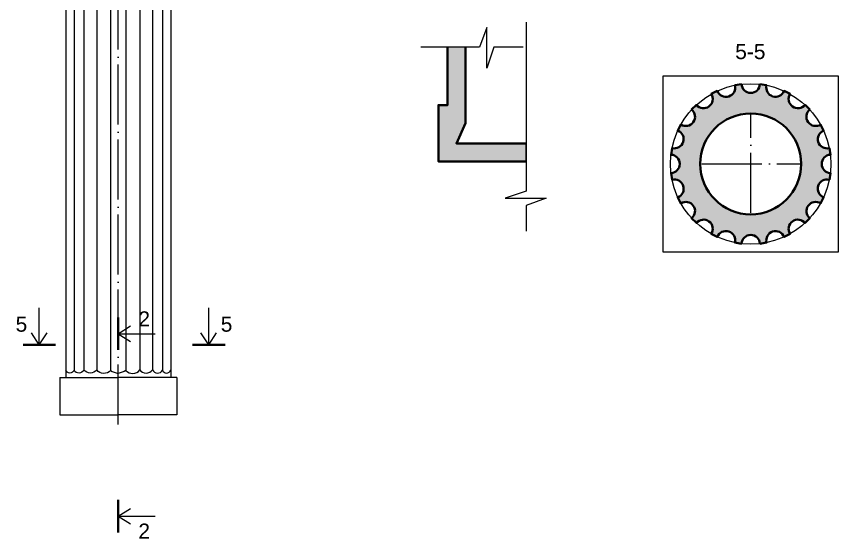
# Model space of a CAD drawing. Header units: millimetres. Extents: x 542654 to 551203, y 315718 to 321804.
# Drawn here: x 547274 to 548920, y 315957 to 317001 of the extents above; entities that cross this region are included whole.
import ezdxf

# ---------------------------------------------------------------- set-up
doc = ezdxf.new("R2010")
doc.units = ezdxf.units.MM
doc.linetypes.add('ACAD_ISO04W100', pattern=[30, 24, -3, 0, -3])
doc.layers.add('cad-block.com', color=250, linetype='Continuous')
doc.styles.get("Standard").update_dxf_attribs({"font": 'arial.ttf'})

msp = doc.modelspace()

# ---------------------------------------------------------------- hatches: boundary and pattern name
at = {"layer": 'cad-block.com', "lineweight": 0, "true_color": 0x000000}
h = msp.add_hatch(color=18, dxfattribs=at)
h.set_gradient(color2=(26, 26, 26), one_color=1, tint=0.1)
h.paths.add_polyline_path([(548172.9, 316887.5), (548172.9, 316939.7), (548136.9, 316939.7), (548136.9, 316887.5), (548136.9, 316824), (548118.7, 316824), (548118.7, 316711.2), (548294.6, 316711.2), (548294.6, 316747.2), (548154.7, 316747.2), (548172.9, 316788)])
h = msp.add_hatch(color=18, dxfattribs=at)
h.set_gradient(color2=(26, 26, 26), one_color=1, tint=0.1)
h.paths.add_polyline_path([(548822.7, 316846.1), (548810.7, 316852.2, -0.943989), (548775.6, 316863.6), (548762.3, 316865.7, -0.943989), (548725.4, 316865.7), (548712.1, 316863.6, -0.943989), (548677, 316852.2), (548665, 316846.1, -0.943988), (548635.1, 316824.4), (548625.6, 316814.9, -0.943988), (548603.9, 316785), (548597.8, 316773, -0.943986), (548586.4, 316737.9), (548584.3, 316724.6, -0.943988), (548584.3, 316687.7), (548586.4, 316674.4, -0.943987), (548597.8, 316639.3), (548603.9, 316627.3, -0.943983), (548625.6, 316597.5), (548635.1, 316588, -0.943983), (548665, 316566.2), (548677, 316560.1, -0.943986), (548712.1, 316548.7), (548725.4, 316546.6, -0.943989), (548762.3, 316546.6), (548775.6, 316548.7, -0.943986), (548810.7, 316560.1), (548822.7, 316566.2, -0.943984), (548852.6, 316588), (548862.1, 316597.5, -0.943989), (548883.8, 316627.3), (548889.9, 316639.3, -0.943988), (548901.3, 316674.4), (548903.4, 316687.7, -0.943988), (548903.4, 316724.6), (548901.3, 316737.9, -0.943989), (548889.9, 316773), (548883.8, 316785, -0.943989), (548862.1, 316814.9), (548852.6, 316824.4, -0.943989)])
h.paths.add_polyline_path([(548844.8, 316706.2, -1), (548642.9, 316706.2, -1)], flags=16)

# ---------------------------------------------------------------- linework, layer by layer
at = {"layer": 'cad-block.com', "color": 18, "linetype": 'ACAD_ISO04W100', "lineweight": 15, "ltscale": 5, "true_color": 0x000000}
for points in [[(547477.6, 316184.7), (547477.6, 318312.7)], [(548743.8, 316608.6), (548743.8, 316805.9)], [(548646.3, 316706.2), (548843.5, 316706.2)]]:
    msp.add_lwpolyline(points, dxfattribs=at)
at = {"layer": 'cad-block.com', "color": 18, "lineweight": 0, "true_color": 0x000000}
for points in [[(547389.1, 317877.5, 0.900341), (547372.5, 317877.8), (547372.5, 316292.2)], [(547408.9, 317877.2, 0.785406), (547389.1, 317877.5), (547389.1, 316293.5)], [(547434.7, 317876.2, 0.646808), (547408.9, 317877.2), (547408.9, 316294.1)], [(547462.2, 317875.3, 0.67772), (547434.7, 317876.2), (547434.7, 316294.1)], [(547477.6, 317885.1, 0.277489), (547462.2, 317875.3), (547462.2, 316293.2)], [(547477.6, 317885.1, -0.277489), (547493.1, 317875.3), (547493.1, 316293.2)], [(547493.1, 317875.3, -0.67772), (547520.6, 317876.2), (547520.6, 316294.1)], [(547520.6, 317876.2, -0.646808), (547546.4, 317877.2), (547546.4, 316294.1)], [(547546.4, 317877.2, -0.785406), (547566.2, 317877.5), (547566.2, 316293.5)], [(547566.2, 317877.5, -0.900341), (547582.8, 317877.8), (547582.8, 316292.2)], [(547434.7, 316294.1, -0.499554), (547408.9, 316294.1, -0.622218), (547389.1, 316293.5, -0.698695), (547372.5, 316293.7, -2.729362)], [(547462.2, 316293.2, -0.486375), (547434.7, 316294.1, 1.991188)], [(547462.2, 316293.2, 0.107914), (547477.6, 316287.2, 7.73374)], [(547493.1, 316293.2, -0.107914), (547477.6, 316287.2, -7.73374)], [(547493.1, 316293.2, 0.486375), (547520.6, 316294.1, -1.991188)], [(547520.6, 316294.1, 0.499554), (547546.4, 316294.1, 0.622218), (547566.2, 316293.5, 0.698695), (547582.8, 316293.7, 2.729362)]]:
    msp.add_lwpolyline(points, format="xyb", dxfattribs=at)
at = {"layer": 'cad-block.com', "color": 18, "lineweight": 15, "true_color": 0x000000}
for points in [[(548288.6, 316939.7), (548229.6, 316939.7), (548215.5, 316897.7), (548215.5, 316979.3), (548200.7, 316939.7), (548083.6, 316939.7)], [(548294.6, 316989.6), (548294.6, 316651.6), (548252.6, 316637.4), (548334.1, 316637.4), (548294.6, 316622.7), (548294.6, 316571.5)], [(547319.6, 316344.3), (547319.6, 316418)], [(547658.8, 316344.3), (547658.8, 316418)], [(547319.6, 316344.3), (547304, 316368.5)], [(547319.6, 316344.3), (547335.1, 316368.5)], [(547477.6, 316366.4), (547501.9, 316382)], [(547658.8, 316344.3), (547643.2, 316368.5)], [(547658.8, 316344.3), (547674.4, 316368.5)], [(547477.6, 316366.4), (547551.4, 316366.4)], [(547477.6, 316366.4), (547501.9, 316350.9)], [(547477.6, 316001.4), (547501.9, 316017)], [(547477.6, 316001.4), (547551.4, 316001.4)], [(547477.6, 316001.4), (547501.9, 315985.8)]]:
    msp.add_lwpolyline(points, dxfattribs=at)
at = {"layer": 'cad-block.com', "color": 18, "lineweight": 40, "true_color": 0x000000}
for points in [[(548294.6, 316711.2), (548118.7, 316711.2), (548118.7, 316824), (548136.9, 316824), (548136.9, 316887.5), (548136.9, 316939.7)], [(548294.6, 316747.2), (548154.7, 316747.2), (548172.9, 316788), (548172.9, 316788), (548172.9, 316887.5), (548172.9, 316939.7)], [(547477.6, 316399), (547477.6, 316333.9)], [(547287, 316344.3), (547352.1, 316344.3)], [(547691.4, 316344.3), (547626.2, 316344.3)], [(547477.6, 315968.8), (547477.6, 316034)]]:
    msp.add_lwpolyline(points, dxfattribs=at)
at = {"layer": 'cad-block.com', "color": 18, "lineweight": 0, "true_color": 0x000000}
msp.add_lwpolyline([(548568, 316530.3), (548919.7, 316530.3), (548919.7, 316882), (548568, 316882)], close=True, dxfattribs=at)
at = {"layer": 'cad-block.com', "color": 18, "lineweight": 40, "true_color": 0x000000}
msp.add_lwpolyline([(548712.1, 316863.6), (548725.4, 316865.7, 0.943989), (548762.3, 316865.7), (548775.6, 316863.6, 0.943989), (548810.7, 316852.2), (548822.7, 316846.1, 0.943989), (548852.6, 316824.4), (548862.1, 316814.9, 0.943989), (548883.8, 316785), (548889.9, 316773, 0.943989), (548901.3, 316737.9), (548903.4, 316724.6, 0.943988), (548903.4, 316687.7), (548901.3, 316674.4, 0.943988), (548889.9, 316639.3), (548883.8, 316627.3, 0.943989), (548862.1, 316597.5), (548852.6, 316588, 0.943984), (548822.7, 316566.2), (548810.7, 316560.1, 0.943986), (548775.6, 316548.7), (548762.3, 316546.6, 0.943989), (548725.4, 316546.6), (548712.1, 316548.7, 0.943986), (548677, 316560.1), (548665, 316566.2, 0.943983), (548635.1, 316588), (548625.6, 316597.5, 0.943983), (548603.9, 316627.3), (548597.8, 316639.3, 0.943987), (548586.4, 316674.4), (548584.3, 316687.7, 0.943988), (548584.3, 316724.6), (548586.4, 316737.9, 0.943986), (548597.8, 316773), (548603.9, 316785, 0.943988), (548625.6, 316814.9), (548635.1, 316824.4, 0.943988), (548665, 316846.1), (548677, 316852.2, 0.943989), (548712.1, 316863.6, -0.613444)], format="xyb", dxfattribs=at)
at = {"layer": 'cad-block.com', "color": 18, "lineweight": 0, "true_color": 0x000000}
for points in [[(548294.6, 316711.2), (548294.6, 316747.2)], [(547372.5, 316292.2), (547372.5, 316279.1)], [(547582.8, 316292.2), (547582.8, 316279.1)], [(547360.4, 316279.1), (547477.6, 316279.1)], [(547360.4, 316279.1), (547360.4, 316203.9), (547477.6, 316203.9)], [(547594.9, 316279.1), (547477.6, 316279.1)], [(547594.9, 316279.1), (547594.9, 316203.9), (547477.6, 316203.9)]]:
    msp.add_lwpolyline(points, dxfattribs=at)
msp.add_circle((548743.8, 316706.2), 160.5, dxfattribs=at)
at = {"layer": 'cad-block.com', "color": 18, "lineweight": 40, "true_color": 0x000000}
msp.add_circle((548743.8, 316706.2), 101, dxfattribs=at)

# ---------------------------------------------------------------- texts
at = {"layer": 'cad-block.com', "color": 18, "lineweight": 30, "true_color": 0x000000, "insert": (548712.8, 316945.9), "char_height": 30, "width": 365.692, "attachment_point": 1}
msp.add_mtext('{\\fArial|b0|i0|c0|p34;\\C256;5-5}', dxfattribs=at)
at = {"layer": 'cad-block.com', "color": 18, "lineweight": 15, "true_color": 0x000000, "char_height": 30, "width": 239.276}
for s, insert, attachment_point in [('{\\fArial|b0|i0|c0|p34;5}', (547295.5, 316400.5), 3), ('{\\fArial|b0|i0|c0|p34;2}', (547518, 316381.2), 7), ('{\\fArial|b0|i0|c0|p34;5}', (547682.9, 316400.5), 1), ('{\\fArial|b0|i0|c0|p34;2}', (547518, 315986.6), 1)]:
    msp.add_mtext(s, dxfattribs=dict(at, insert=insert, attachment_point=attachment_point))

doc.saveas('drawing.dxf')
